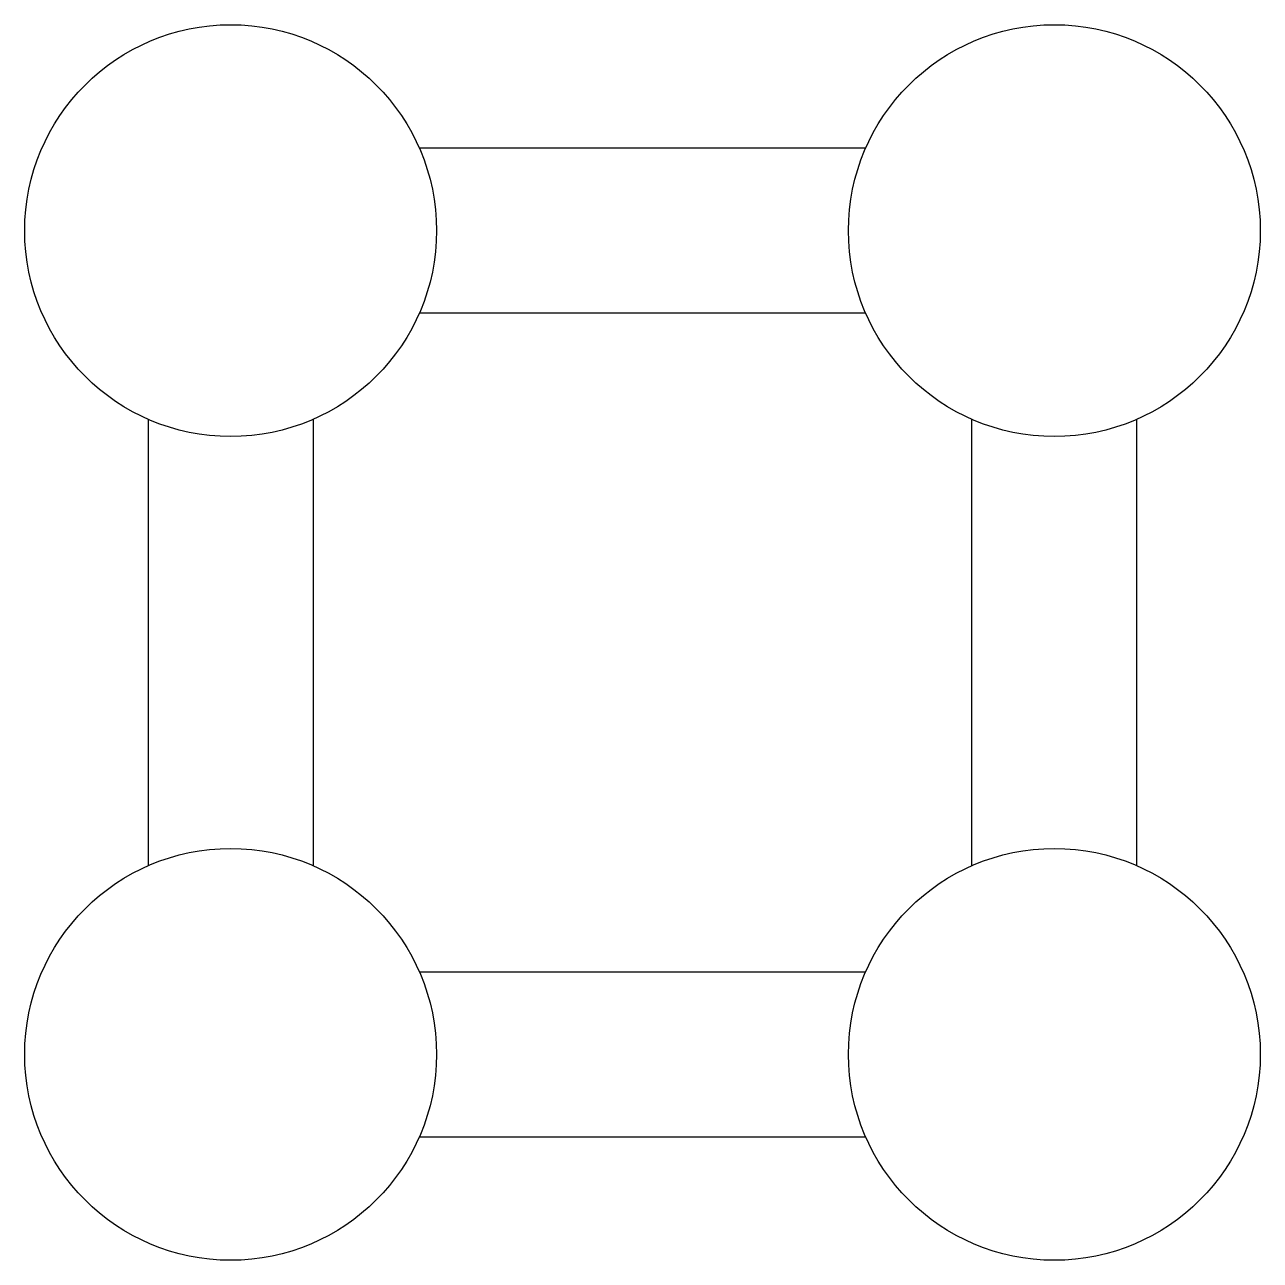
# Model space of a CAD drawing. Header units: millimetres. Extents: x 200 to 500, y -100 to 200.
import ezdxf

# ---------------------------------------------------------------- set-up
doc = ezdxf.new("R2010")
doc.units = ezdxf.units.MM

msp = doc.modelspace()

# ---------------------------------------------------------------- linework, layer by layer
for points in [[(404.17, 170), (295.83, 170)], [(404.17, 130), (295.83, 130)], [(230, 104.17), (230, -4.17)], [(270, 104.17), (270, -4.17)], [(430, -4.17), (430, 104.17)], [(470, -4.17), (470, 104.17)], [(295.83, -30), (404.17, -30)], [(295.83, -70), (404.17, -70)]]:
    msp.add_lwpolyline(points)
for centre in [(250, 150), (450, 150), (250, -50), (450, -50)]:
    msp.add_circle(centre, 50)

doc.saveas('drawing.dxf')
